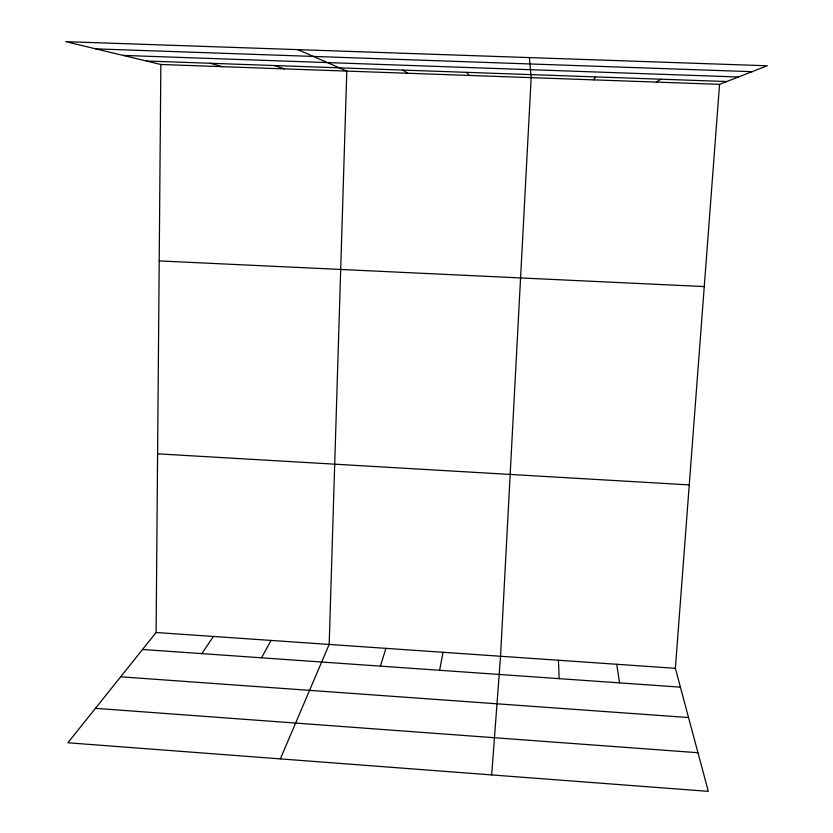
<?xml version="1.0" encoding="UTF-8"?>
<svg xmlns="http://www.w3.org/2000/svg" width="833" height="833" viewBox="0 0 833 833"><rect width="100%" height="100%" fill="white"/><g stroke="black" fill="none" stroke-linecap="round" stroke-linejoin="round"><path stroke-width="1.25" d="M719.556 84.341L675.376 668.316L708.31 791.35L67.9 742.776L156.104 632.507L160.852 64.485L65.765 41.65L767.235 65.776L719.556 84.341L160.852 64.485M491.678 774.919L500.539 656.258L531.173 77.646L529.403 57.592M439.605 670.284L443.041 652.291M380.431 666.14L385.918 648.355M280.336 758.894L329.17 644.44L346.788 71.097L297.912 49.636M261.531 657.82L271.089 640.431M201.825 653.634L213.404 636.454M593.513 79.864L595.699 76.907M656.31 82.092L660.975 79.218M95.826 48.866L752.084 71.68M123.034 55.405L738.423 76.99M146.431 61.017L726.74 81.54M159.218 260.916L704.26 286.583M157.604 453.829L689.255 484.9M156.104 632.507L675.376 668.316M142.526 649.48L680.415 687.142M120.67 676.812L688.547 717.546M95.462 708.331L697.971 752.72M210.26 63.277L222.38 66.671M274.578 65.557L284.355 68.879M402.756 70.087L407.806 73.262M466.595 72.346L469.271 75.449M616.712 664.265L619.585 682.883M558.433 660.246L559.172 678.656"/></g></svg>
